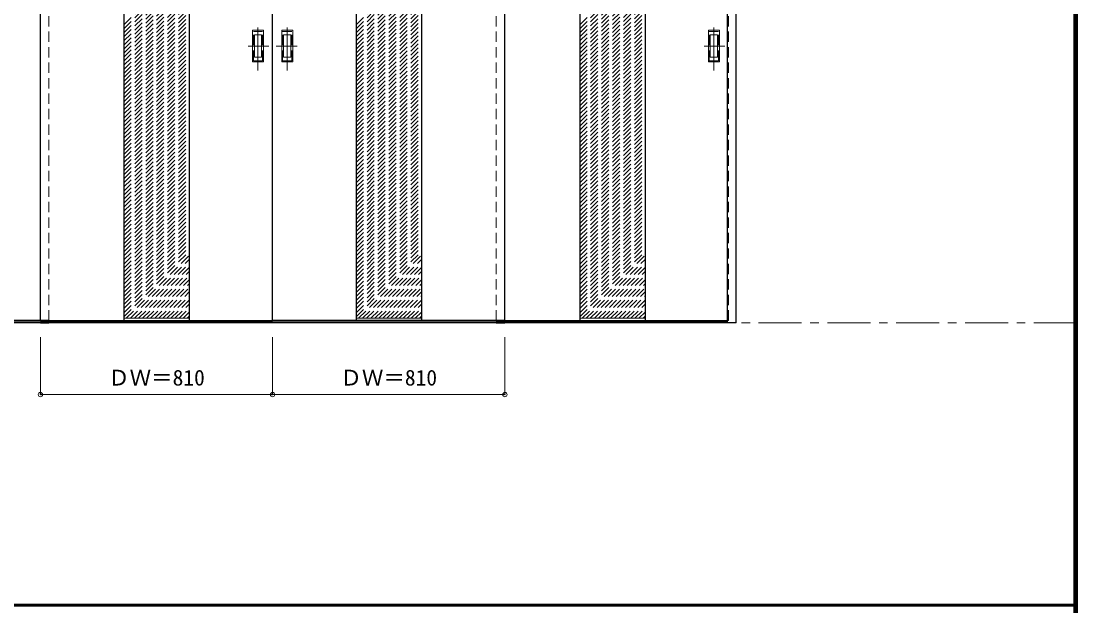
# Model space of a CAD drawing. Units: millimetres, scale not verified. Extents: x -6000 to 5700, y -4307 to 4260.
# Drawn here: x 2018 to 5700, y 186 to 2225 of the extents above; entities that cross this region are included whole.
import ezdxf
from ezdxf.enums import TextEntityAlignment as Align

# ---------------------------------------------------------------- set-up
doc = ezdxf.new("R2010")
doc.units = ezdxf.units.MM
doc.header["$LTSCALE"] = 30
doc.header["$PDMODE"] = 32
doc.header["$PDSIZE"] = 15
doc.linetypes.add('CHAIN1', pattern=[8, 5, -1, 1, -1])
doc.linetypes.add('DASHED1', pattern=[1.8, 1.2, -0.6])
for name, color, linetype, lineweight in [('0-1_通り芯', 7, 'CHAIN1', 18), ('0-2_扉', 3, 'Continuous', 25), ('0-4_枠', 3, 'Continuous', 25), ('0-6_引手', 7, 'Continuous', 18), ('0-B_寸法', 7, 'Continuous', 9), ('0-C_ハッチ', 4, 'DASHED1', 9), ('F-1_枠', 6, 'Continuous', 40)]:
    doc.layers.add(name, color=color, linetype=linetype, lineweight=lineweight)
doc.styles.add('ＭＳ ゴシック', font='')
doc.styles.get('ＭＳ ゴシック').set_extended_font_data('MS Gothic')

msp = doc.modelspace()

# ---------------------------------------------------------------- linework, layer by layer
at = {"layer": '0-1_通り芯'}
msp.add_line((-5490, 1173), (5690, 1173), dxfattribs=at)
at = {"layer": '0-2_扉'}
for p, q in [((2085, 1181), (2085, 3529)), ((2376, 3529), (2376, 1181)), ((2604, 3529), (2604, 1181)), ((2895, 1181), (2895, 3529)), ((3186, 3529), (3186, 1181)), ((3414, 3529), (3414, 1181)), ((3705, 1181), (3705, 3529)), ((3966, 3529), (3966, 1181)), ((4194, 3529), (4194, 1181)), ((2115, 1181), (1308, 1181)), ((2085, 1181), (2895, 1181)), ((3705, 1181), (2895, 1181)), ((3675, 1181), (4482, 1181)), ((2085, 1173), (2115, 1173)), ((3675, 1173), (3705, 1173))]:
    msp.add_line(p, q, dxfattribs=at)
at = {"layer": '0-2_扉', "color": 4, "linetype": 'DASHED1', "lineweight": 9}
for p, q in [((2115, 1181), (2115, 3529)), ((3675, 1181), (3675, 3529)), ((4485, 1181), (4485, 3529)), ((4482, 1181), (4485, 1181))]:
    msp.add_line(p, q, dxfattribs=at)
at = {"layer": '0-2_扉', "color": 7, "lineweight": 18}
for p, q in [((2376, 1189), (2604, 1189)), ((3186, 1189), (3414, 1189)), ((3966, 1189), (4194, 1189))]:
    msp.add_line(p, q, dxfattribs=at)
at = {"layer": '0-4_枠'}
for p, q in [((4482, 1173), (4482, 3573)), ((4512, 1173), (4512, 3573)), ((4482, 1176), (1308, 1176)), ((4482, 1173), (1308, 1173)), ((4512, 1173), (4482, 1173))]:
    msp.add_line(p, q, dxfattribs=at)
at = {"layer": '0-6_引手', "linetype": 'CHAIN1'}
for p, q in [((2844, 2053.27), (2844, 2224.12)), ((2946, 2053.27), (2946, 2224.12)), ((4434, 2053.27), (4434, 2224.12)), ((2882.07, 2138.5), (2809.56, 2138.5)), ((2907.93, 2138.5), (2980.43, 2138.5)), ((4472.07, 2138.5), (4399.56, 2138.5))]:
    msp.add_line(p, q, dxfattribs=at)
at = {"layer": '0-6_引手'}
for p, q in [((2863, 2193.5), (2825, 2193.5)), ((2825, 2083.5), (2825, 2193.5)), ((2856.5, 2177.5), (2831.5, 2177.5)), ((2831.5, 2099.5), (2831.5, 2177.5)), ((2856.5, 2099.5), (2856.5, 2177.5)), ((2863, 2083.5), (2863, 2193.5)), ((2927, 2193.5), (2965, 2193.5)), ((2927, 2083.5), (2927, 2193.5)), ((2933.5, 2177.5), (2958.5, 2177.5)), ((2933.5, 2099.5), (2933.5, 2177.5)), ((2958.5, 2099.5), (2958.5, 2177.5)), ((2965, 2083.5), (2965, 2193.5)), ((4453, 2193.5), (4415, 2193.5)), ((4415, 2083.5), (4415, 2193.5)), ((4446.5, 2177.5), (4421.5, 2177.5)), ((4421.5, 2099.5), (4421.5, 2177.5)), ((4446.5, 2099.5), (4446.5, 2177.5)), ((4453, 2083.5), (4453, 2193.5)), ((2856.5, 2099.5), (2831.5, 2099.5)), ((2933.5, 2099.5), (2958.5, 2099.5)), ((4446.5, 2099.5), (4421.5, 2099.5)), ((2863, 2083.5), (2825, 2083.5)), ((2927, 2083.5), (2965, 2083.5)), ((4453, 2083.5), (4415, 2083.5))]:
    msp.add_line(p, q, dxfattribs=at)
at = {"layer": '0-6_引手', "linetype": 'DASHED1'}
for p, q in [((2828, 2087.5), (2828, 2189.5)), ((2962, 2087.5), (2962, 2189.5)), ((4418, 2087.5), (4418, 2189.5)), ((2860, 2087.5), (2828, 2087.5)), ((2930, 2087.5), (2962, 2087.5)), ((4450, 2087.5), (4418, 2087.5))]:
    msp.add_line(p, q, dxfattribs=at)
for points in [[(2860, 2087.5), (2860, 2189.5), (2828, 2189.5)], [(2930, 2087.5), (2930, 2189.5), (2962, 2189.5)], [(4450, 2087.5), (4450, 2189.5), (4418, 2189.5)]]:
    msp.add_lwpolyline(points, dxfattribs=at)
at = {"layer": '0-B_寸法', "color": 4}
for p, q in [((2085, 923), (2085, 1123)), ((2895, 923), (2895, 1123)), ((3705, 923), (3705, 1123)), ((2085, 923), (3705, 923))]:
    msp.add_line(p, q, dxfattribs=at)
at = {"layer": '0-B_寸法'}
for p in [(2085, 923), (2895, 923), (3705, 923)]:
    msp.add_point(p, dxfattribs=at)
at = {"layer": '0-C_ハッチ'}
for p, q in [((2376, 2212.7), (2604, 2440.7)), ((3186, 2212.7), (3414, 2440.7)), ((3966, 2212.7), (4194, 2440.7)), ((2376, 2198.56), (2604, 2426.56)), ((2376, 2184.41), (2604, 2412.41)), ((2376, 2170.27), (2604, 2398.27)), ((3186, 2198.56), (3414, 2426.56)), ((3186, 2184.41), (3414, 2412.41)), ((3186, 2170.27), (3414, 2398.27)), ((3966, 2198.56), (4194, 2426.56)), ((3966, 2184.41), (4194, 2412.41)), ((3966, 2170.27), (4194, 2398.27)), ((2376, 2156.13), (2604, 2384.13)), ((2376, 2141.99), (2604, 2369.99)), ((3186, 2156.13), (3414, 2384.13)), ((3186, 2141.99), (3414, 2369.99)), ((3966, 2156.13), (4194, 2384.13)), ((3966, 2141.99), (4194, 2369.99)), ((2376, 2127.85), (2604, 2355.85)), ((2376, 2113.7), (2604, 2341.7)), ((2376, 2099.56), (2604, 2327.56)), ((3186, 2127.85), (3414, 2355.85)), ((3186, 2113.7), (3414, 2341.7)), ((3186, 2099.56), (3414, 2327.56)), ((3966, 2127.85), (4194, 2355.85)), ((3966, 2113.7), (4194, 2341.7)), ((3966, 2099.56), (4194, 2327.56)), ((2376, 2085.42), (2604, 2313.42)), ((2376, 2071.28), (2604, 2299.28)), ((2376, 2057.14), (2604, 2285.14)), ((3186, 2085.42), (3414, 2313.42)), ((3186, 2071.28), (3414, 2299.28)), ((3186, 2057.14), (3414, 2285.14)), ((3966, 2085.42), (4194, 2313.42)), ((3966, 2071.28), (4194, 2299.28)), ((3966, 2057.14), (4194, 2285.14)), ((2376, 2042.99), (2604, 2270.99)), ((2376, 2028.85), (2604, 2256.85)), ((3186, 2042.99), (3414, 2270.99)), ((3186, 2028.85), (3414, 2256.85)), ((3966, 2042.99), (4194, 2270.99)), ((3966, 2028.85), (4194, 2256.85)), ((2376, 2014.71), (2604, 2242.71)), ((2376, 2000.57), (2604, 2228.57)), ((2376, 1986.42), (2604, 2214.42)), ((3186, 2014.71), (3414, 2242.71)), ((3186, 2000.57), (3414, 2228.57)), ((3186, 1986.42), (3414, 2214.42)), ((3966, 2014.71), (4194, 2242.71)), ((3966, 2000.57), (4194, 2228.57)), ((3966, 1986.42), (4194, 2214.42)), ((2376, 1972.28), (2604, 2200.28)), ((2376, 1958.14), (2604, 2186.14)), ((3186, 1972.28), (3414, 2200.28)), ((3186, 1958.14), (3414, 2186.14)), ((3966, 1972.28), (4194, 2200.28)), ((3966, 1958.14), (4194, 2186.14)), ((2376, 1944), (2604, 2172)), ((2376, 1929.86), (2604, 2157.86)), ((2376, 1915.71), (2604, 2143.71)), ((3186, 1944), (3414, 2172)), ((3186, 1929.86), (3414, 2157.86)), ((3186, 1915.71), (3414, 2143.71)), ((3966, 1944), (4194, 2172)), ((3966, 1929.86), (4194, 2157.86)), ((3966, 1915.71), (4194, 2143.71)), ((2376, 1901.57), (2604, 2129.57)), ((2376, 1887.43), (2604, 2115.43)), ((2376, 1873.29), (2604, 2101.29)), ((3186, 1901.57), (3414, 2129.57)), ((3186, 1887.43), (3414, 2115.43)), ((3186, 1873.29), (3414, 2101.29)), ((3966, 1901.57), (4194, 2129.57)), ((3966, 1887.43), (4194, 2115.43)), ((3966, 1873.29), (4194, 2101.29)), ((2376, 1859.15), (2604, 2087.15)), ((2376, 1845), (2604, 2073)), ((3186, 1859.15), (3414, 2087.15)), ((3186, 1845), (3414, 2073)), ((3966, 1859.15), (4194, 2087.15)), ((3966, 1845), (4194, 2073)), ((2376, 1830.86), (2604, 2058.86)), ((2376, 1816.72), (2604, 2044.72)), ((2376, 1802.58), (2604, 2030.58)), ((3186, 1830.86), (3414, 2058.86)), ((3186, 1816.72), (3414, 2044.72)), ((3186, 1802.58), (3414, 2030.58)), ((3966, 1830.86), (4194, 2058.86)), ((3966, 1816.72), (4194, 2044.72)), ((3966, 1802.58), (4194, 2030.58)), ((2376, 1788.43), (2604, 2016.43)), ((2376, 1774.29), (2604, 2002.29)), ((3186, 1788.43), (3414, 2016.43)), ((3186, 1774.29), (3414, 2002.29)), ((3966, 1788.43), (4194, 2016.43)), ((3966, 1774.29), (4194, 2002.29)), ((2376, 1760.15), (2604, 1988.15)), ((2376, 1746.01), (2604, 1974.01)), ((2376, 1731.87), (2604, 1959.87)), ((3186, 1760.15), (3414, 1988.15)), ((3186, 1746.01), (3414, 1974.01)), ((3186, 1731.87), (3414, 1959.87)), ((3966, 1760.15), (4194, 1988.15)), ((3966, 1746.01), (4194, 1974.01)), ((3966, 1731.87), (4194, 1959.87)), ((2376, 1717.72), (2604, 1945.72)), ((2376, 1703.58), (2604, 1931.58)), ((2376, 1689.44), (2604, 1917.44)), ((3186, 1717.72), (3414, 1945.72)), ((3186, 1703.58), (3414, 1931.58)), ((3186, 1689.44), (3414, 1917.44)), ((3966, 1717.72), (4194, 1945.72)), ((3966, 1703.58), (4194, 1931.58)), ((3966, 1689.44), (4194, 1917.44)), ((2376, 1675.3), (2604, 1903.3)), ((2376, 1661.16), (2604, 1889.16)), ((3186, 1675.3), (3414, 1903.3)), ((3186, 1661.16), (3414, 1889.16)), ((3966, 1675.3), (4194, 1903.3)), ((3966, 1661.16), (4194, 1889.16)), ((2376, 1647.01), (2604, 1875.01)), ((2376, 1632.87), (2604, 1860.87)), ((2376, 1618.73), (2604, 1846.73)), ((3186, 1647.01), (3414, 1875.01)), ((3186, 1632.87), (3414, 1860.87)), ((3186, 1618.73), (3414, 1846.73)), ((3966, 1647.01), (4194, 1875.01)), ((3966, 1632.87), (4194, 1860.87)), ((3966, 1618.73), (4194, 1846.73)), ((2376, 1604.59), (2604, 1832.59)), ((2376, 1590.44), (2604, 1818.44)), ((2376, 1576.3), (2604, 1804.3)), ((3186, 1604.59), (3414, 1832.59)), ((3186, 1590.44), (3414, 1818.44)), ((3186, 1576.3), (3414, 1804.3)), ((3966, 1604.59), (4194, 1832.59)), ((3966, 1590.44), (4194, 1818.44)), ((3966, 1576.3), (4194, 1804.3)), ((2376, 1562.16), (2604, 1790.16)), ((2376, 1548.02), (2604, 1776.02)), ((3186, 1562.16), (3414, 1790.16)), ((3186, 1548.02), (3414, 1776.02)), ((3966, 1562.16), (4194, 1790.16)), ((3966, 1548.02), (4194, 1776.02)), ((2376, 1533.88), (2604, 1761.88)), ((2376, 1519.73), (2604, 1747.73)), ((2376, 1505.59), (2604, 1733.59)), ((3186, 1533.88), (3414, 1761.88)), ((3186, 1519.73), (3414, 1747.73)), ((3186, 1505.59), (3414, 1733.59)), ((3966, 1533.88), (4194, 1761.88)), ((3966, 1519.73), (4194, 1747.73)), ((3966, 1505.59), (4194, 1733.59)), ((2376, 1491.45), (2604, 1719.45)), ((2376, 1477.31), (2604, 1705.31)), ((3186, 1491.45), (3414, 1719.45)), ((3186, 1477.31), (3414, 1705.31)), ((3966, 1491.45), (4194, 1719.45)), ((3966, 1477.31), (4194, 1705.31)), ((2376, 1463.17), (2604, 1691.17)), ((2376, 1449.02), (2604, 1677.02)), ((2376, 1434.88), (2604, 1662.88)), ((3186, 1463.17), (3414, 1691.17)), ((3186, 1449.02), (3414, 1677.02)), ((3186, 1434.88), (3414, 1662.88)), ((3966, 1463.17), (4194, 1691.17)), ((3966, 1449.02), (4194, 1677.02)), ((3966, 1434.88), (4194, 1662.88)), ((2376, 1420.74), (2604, 1648.74)), ((2376, 1406.6), (2604, 1634.6)), ((2376, 1392.45), (2604, 1620.45)), ((3186, 1420.74), (3414, 1648.74)), ((3186, 1406.6), (3414, 1634.6)), ((3186, 1392.45), (3414, 1620.45)), ((3966, 1420.74), (4194, 1648.74)), ((3966, 1406.6), (4194, 1634.6)), ((3966, 1392.45), (4194, 1620.45)), ((2376, 1378.31), (2604, 1606.31)), ((2376, 1364.17), (2604, 1592.17)), ((3186, 1378.31), (3414, 1606.31)), ((3186, 1364.17), (3414, 1592.17)), ((3966, 1378.31), (4194, 1606.31)), ((3966, 1364.17), (4194, 1592.17)), ((2376, 1350.03), (2604, 1578.03)), ((2376, 1335.89), (2604, 1563.89)), ((2376, 1321.74), (2604, 1549.74)), ((3186, 1350.03), (3414, 1578.03)), ((3186, 1335.89), (3414, 1563.89)), ((3186, 1321.74), (3414, 1549.74)), ((3966, 1350.03), (4194, 1578.03)), ((3966, 1335.89), (4194, 1563.89)), ((3966, 1321.74), (4194, 1549.74)), ((2376, 1307.6), (2604, 1535.6)), ((2376, 1293.46), (2604, 1521.46)), ((3186, 1307.6), (3414, 1535.6)), ((3186, 1293.46), (3414, 1521.46)), ((3966, 1307.6), (4194, 1535.6)), ((3966, 1293.46), (4194, 1521.46)), ((2376, 1279.32), (2604, 1507.32)), ((2376, 1265.18), (2604, 1493.18)), ((2376, 1251.03), (2604, 1479.03)), ((3186, 1279.32), (3414, 1507.32)), ((3186, 1265.18), (3414, 1493.18)), ((3186, 1251.03), (3414, 1479.03)), ((3966, 1279.32), (4194, 1507.32)), ((3966, 1265.18), (4194, 1493.18)), ((3966, 1251.03), (4194, 1479.03)), ((2376, 1236.89), (2604, 1464.89)), ((2376, 1222.75), (2604, 1450.75)), ((2376, 1208.61), (2604, 1436.61)), ((3186, 1236.89), (3414, 1464.89)), ((3186, 1222.75), (3414, 1450.75)), ((3186, 1208.61), (3414, 1436.61)), ((3966, 1236.89), (4194, 1464.89)), ((3966, 1222.75), (4194, 1450.75)), ((3966, 1208.61), (4194, 1436.61)), ((2376, 1194.47), (2604, 1422.47)), ((2384.68, 1189), (2604, 1408.32)), ((3186, 1194.47), (3414, 1422.47)), ((3194.68, 1189), (3414, 1408.32)), ((3966, 1194.47), (4194, 1422.47)), ((3974.68, 1189), (4194, 1408.32)), ((2398.82, 1189), (2604, 1394.18)), ((2412.96, 1189), (2604, 1380.04)), ((2427.1, 1189), (2604, 1365.9)), ((3208.82, 1189), (3414, 1394.18)), ((3222.96, 1189), (3414, 1380.04)), ((3237.1, 1189), (3414, 1365.9)), ((3988.82, 1189), (4194, 1394.18)), ((4002.96, 1189), (4194, 1380.04)), ((4017.1, 1189), (4194, 1365.9)), ((2441.24, 1189), (2604, 1351.75)), ((2455.39, 1189), (2604, 1337.61)), ((3251.24, 1189), (3414, 1351.75)), ((3265.39, 1189), (3414, 1337.61)), ((4031.24, 1189), (4194, 1351.75)), ((4045.39, 1189), (4194, 1337.61)), ((2469.53, 1189), (2604, 1323.47)), ((2483.67, 1189), (2604, 1309.33)), ((2497.81, 1189), (2604, 1295.19)), ((3279.53, 1189), (3414, 1323.47)), ((3293.67, 1189), (3414, 1309.33)), ((3307.81, 1189), (3414, 1295.19)), ((4059.53, 1189), (4194, 1323.47)), ((4073.67, 1189), (4194, 1309.33)), ((4087.81, 1189), (4194, 1295.19)), ((2511.96, 1189), (2604, 1281.04)), ((2526.1, 1189), (2604, 1266.9)), ((2540.24, 1189), (2604, 1252.76)), ((3321.96, 1189), (3414, 1281.04)), ((3336.1, 1189), (3414, 1266.9)), ((3350.24, 1189), (3414, 1252.76)), ((4101.96, 1189), (4194, 1281.04)), ((4116.1, 1189), (4194, 1266.9)), ((4130.24, 1189), (4194, 1252.76)), ((2554.38, 1189), (2604, 1238.62)), ((2568.52, 1189), (2604, 1224.48)), ((3364.38, 1189), (3414, 1238.62)), ((3378.52, 1189), (3414, 1224.48)), ((4144.38, 1189), (4194, 1238.62)), ((4158.52, 1189), (4194, 1224.48)), ((2582.67, 1189), (2604, 1210.33)), ((2596.81, 1189), (2604, 1196.19)), ((3392.67, 1189), (3414, 1210.33)), ((3406.81, 1189), (3414, 1196.19)), ((4172.67, 1189), (4194, 1210.33)), ((4186.81, 1189), (4194, 1196.19))]:
    msp.add_line(p, q, dxfattribs=at)
at = {"layer": 'F-1_枠'}
for p, q in [((5690, 4175), (5690, -4205)), ((5695, 4175), (5695, -4205)), ((5700, 4175), (5700, -4205)), ((-6000, 190.5), (5700, 190.5)), ((-6000, 187.5), (5700, 187.5))]:
    msp.add_line(p, q, dxfattribs=at)

# ---------------------------------------------------------------- texts
at = {"layer": '0-B_寸法', "style": 'ＭＳ ゴシック'}
for p in [(2321.25, 938), (3131.25, 938)]:
    msp.add_text('ＤＷ＝810', height=54.99, dxfattribs=at).set_placement(p, align=Align.BOTTOM_LEFT)

doc.saveas('drawing.dxf')
